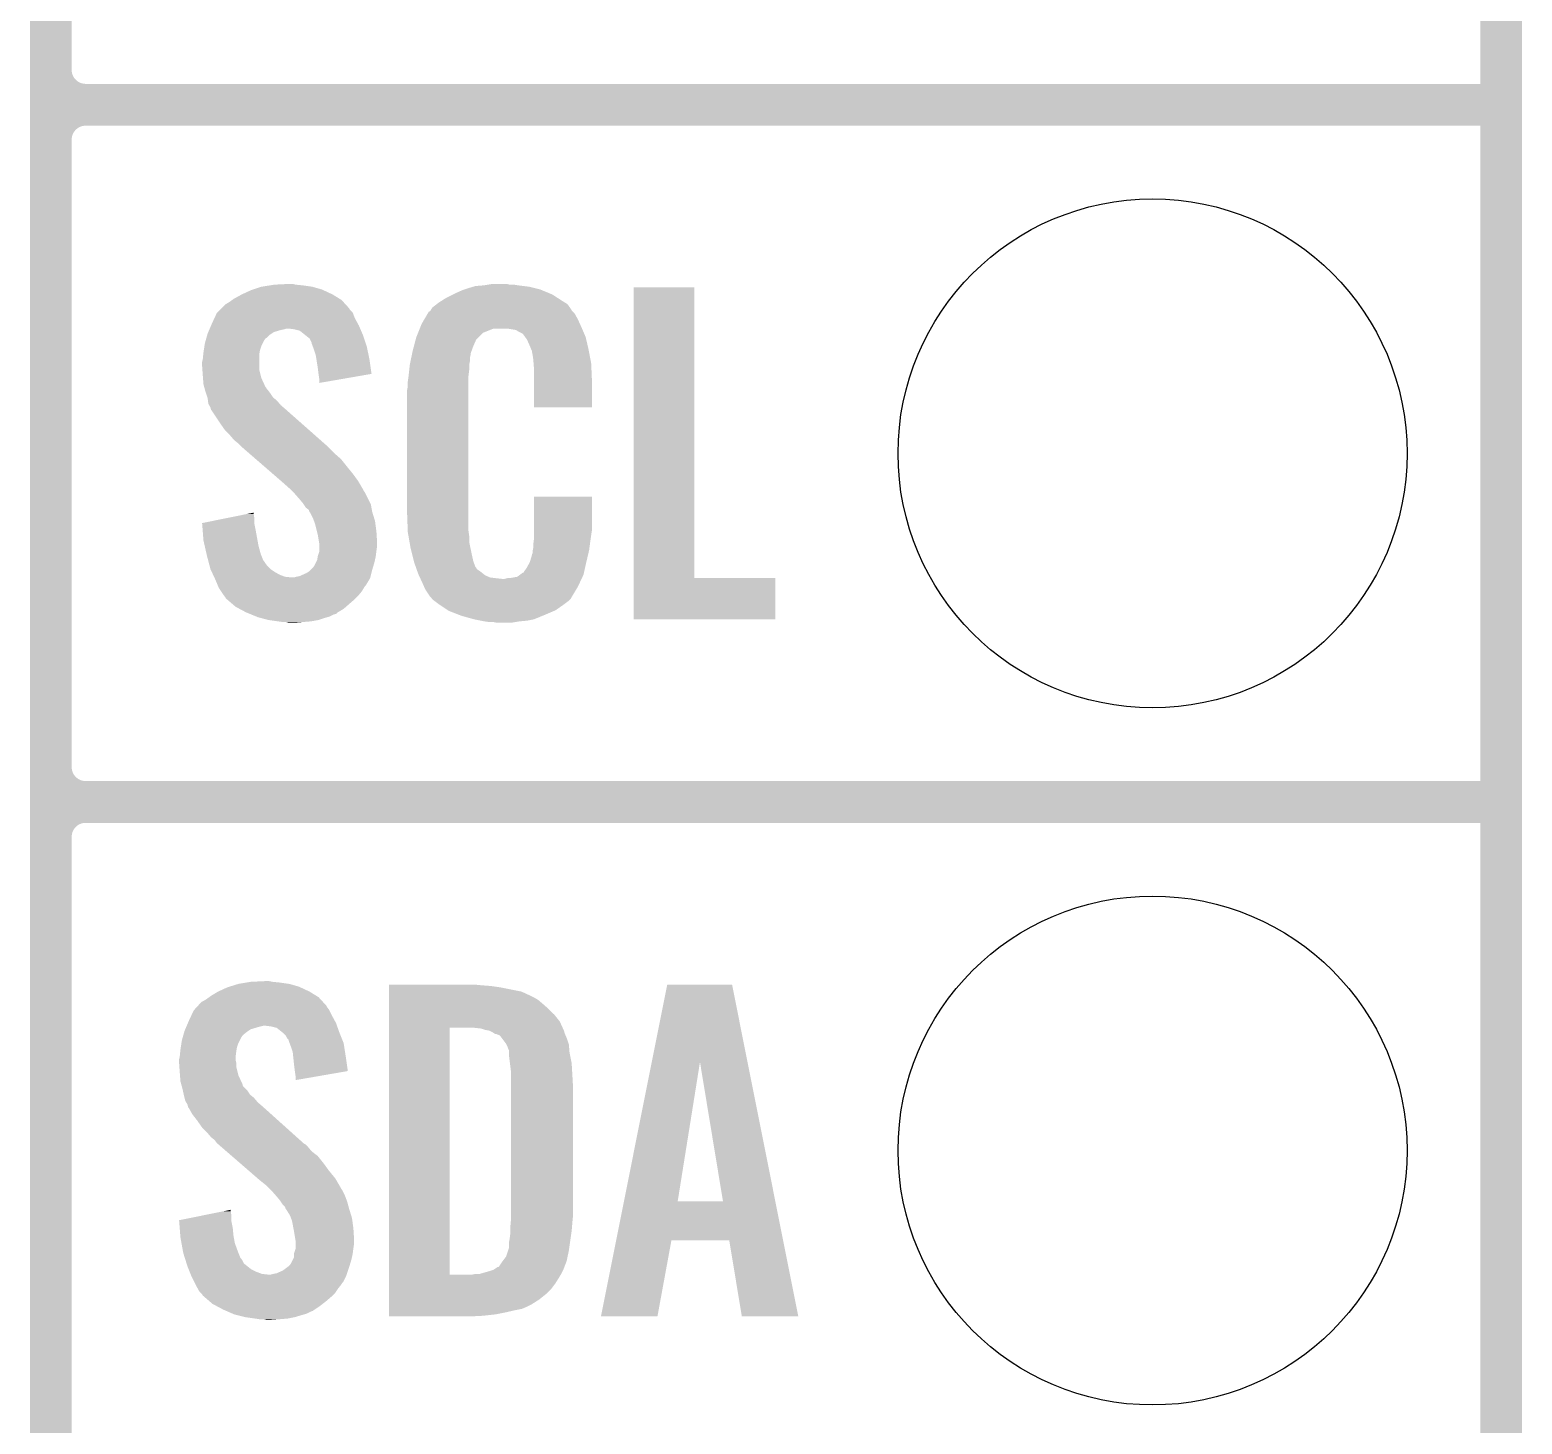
# Model space of a CAD drawing. Extents: x -1.3 to 24.2, y -3.9 to 53.4.
# Drawn here: x 18.77 to 24.21, y 4.08 to 9.16 of the extents above; entities that cross this region are included whole.
import ezdxf

# ---------------------------------------------------------------- set-up
doc = ezdxf.new("R2010")
doc.units = 0
doc.layers.get('0').update_dxf_attribs({"linetype": 'CONTINUOUS'})
for name, color, linetype in [('LIGHT_RANGER_14CLICK_V101_GKO', 10, 'CONTINUOUS'), ('LIGHT_RANGER_14CLICK_V101_GTO', 9, 'CONTINUOUS'), ('LIGHT_RANGER_14CLICK_V101_GTS', 11, 'CONTINUOUS')]:
    doc.layers.add(name, color=color, linetype=linetype)

# ---------------------------------------------------------------- blocks, each defined once
blk = doc.blocks.new('ROUND_58')
blk.add_circle((0, 0), 0.9271)

msp = doc.modelspace()

# ---------------------------------------------------------------- linework, layer by layer
at = {"layer": 'LIGHT_RANGER_14CLICK_V101_GKO', "const_width": 0.1524}
msp.add_lwpolyline([(24.13, -1.27), (24.13, 51.054)], dxfattribs=at)
at = {"layer": 'LIGHT_RANGER_14CLICK_V101_GTO', "const_width": 0.1524}
for points in [[(18.8468, -0.5588), (18.8468, 18.3388)], [(18.8468, 9.017), (18.8468, 11.303)], [(18.9738, 8.89), (24.13, 8.89)], [(18.9738, 8.89), (24.13, 8.89)], [(18.8468, 6.477), (18.8468, 8.763)], [(18.9738, 6.35), (24.13, 6.35)], [(18.9738, 6.35), (24.13, 6.35)], [(18.8468, 3.937), (18.8468, 6.223)]]:
    msp.add_lwpolyline(points, dxfattribs=at)
for points in [[(18.8468, 9.017, 0.4142136), (18.9738, 8.89)], [(18.9738, 8.89, 0.4142136), (18.8468, 8.763)], [(18.9738, 8.89, 0.4142136), (18.8468, 8.763)], [(18.8468, 6.477, 0.4142136), (18.9738, 6.35)], [(18.9738, 6.35, 0.4142136), (18.8468, 6.223)], [(18.9738, 6.35, 0.4142136), (18.8468, 6.223)]]:
    msp.add_lwpolyline(points, format="xyb", dxfattribs=at)
at = {"layer": 'LIGHT_RANGER_14CLICK_V101_GTO'}
for points in [[(19.542758, 8.19912), (19.575782, 8.21436), (19.87296, 8.19912), (19.840304, 8.21436)], [(19.575782, 8.21436), (19.5834, 8.2169), (19.840304, 8.21436), (19.83486, 8.2169)], [(19.5834, 8.2169), (19.61388, 8.22706), (19.83486, 8.2169), (19.799302, 8.22706)], [(19.61388, 8.22706), (19.646054, 8.23214), (19.799302, 8.22706), (19.76374, 8.23214)], [(19.646054, 8.23214), (19.662142, 8.23468), (19.76374, 8.23214), (19.738342, 8.23468)], [(19.662142, 8.23468), (19.71294, 8.23722), (19.738342, 8.23468), (19.728182, 8.23722)], [(20.32254, 8.2042), (20.3454, 8.21436), (20.66072, 8.2042), (20.636046, 8.21436)], [(20.3454, 8.21436), (20.353014, 8.216898), (20.636046, 8.21436), (20.629882, 8.216898)], [(20.353014, 8.216898), (20.36826, 8.22198), (20.629882, 8.216898), (20.609558, 8.22198)], [(20.36826, 8.22198), (20.385194, 8.22706), (20.609558, 8.22198), (20.58924, 8.22706)], [(20.385194, 8.22706), (20.393662, 8.2296), (20.58924, 8.22706), (20.56892, 8.2296)], [(20.393662, 8.2296), (20.42414, 8.23214), (20.56892, 8.2296), (20.5486, 8.23214)], [(20.42414, 8.23214), (20.43938, 8.23468), (20.5486, 8.23214), (20.533362, 8.23468)], [(20.43938, 8.23468), (20.454622, 8.23722), (20.518122, 8.23468), (20.507962, 8.23722)], [(20.970242, 7.16534), (20.970262, 8.224496), (21.191244, 7.16534), (21.19122, 8.224496)], [(20.970262, 8.224496), (20.970264, 8.22452), (21.19122, 8.224496), (20.970264, 8.22452)], [(19.469096, 8.148316), (19.484342, 8.163562), (19.933922, 8.148316), (19.919948, 8.163562)], [(19.484342, 8.163562), (19.49704, 8.171178), (19.919948, 8.163562), (19.912968, 8.171178)], [(19.49704, 8.171178), (19.507704, 8.178798), (19.912968, 8.171178), (19.905982, 8.178798)], [(19.507704, 8.178798), (19.51482, 8.183882), (19.905982, 8.178798), (19.897722, 8.183882)], [(19.51482, 8.183882), (19.542758, 8.19912), (19.897722, 8.183882), (19.87296, 8.19912)], [(20.236184, 8.150862), (20.252506, 8.163558), (20.73801, 8.150862), (20.728942, 8.163558)], [(20.252506, 8.163558), (20.25904, 8.16864), (20.728942, 8.163558), (20.720812, 8.16864)], [(20.25904, 8.16864), (20.271014, 8.17626), (20.720812, 8.16864), (20.70862, 8.17626)], [(20.271014, 8.17626), (20.286982, 8.18642), (20.70862, 8.17626), (20.692816, 8.18642)], [(20.286982, 8.18642), (20.312376, 8.199118), (20.692816, 8.18642), (20.67306, 8.199118)], [(20.312376, 8.199118), (20.32254, 8.2042), (20.67306, 8.199118), (20.66072, 8.2042)], [(19.43354, 8.09244), (19.443022, 8.112758), (19.965326, 8.09244), (19.95424, 8.112758)], [(19.443022, 8.112758), (19.451322, 8.130538), (19.95424, 8.112758), (19.947572, 8.130538)], [(19.451322, 8.130538), (19.453858, 8.133076), (19.947572, 8.130538), (19.94662, 8.133076)], [(19.453858, 8.133076), (19.464024, 8.143242), (19.94662, 8.133076), (19.936462, 8.143242)], [(19.464024, 8.143242), (19.469096, 8.148316), (19.936462, 8.143242), (19.933922, 8.148316)], [(20.19808, 8.092442), (20.207044, 8.10768), (20.773968, 8.092442), (20.76704, 8.10768)], [(20.207044, 8.10768), (20.220494, 8.130538), (20.76704, 8.10768), (20.754342, 8.130538)], [(20.220494, 8.130538), (20.223486, 8.135622), (20.754342, 8.130538), (20.749262, 8.135622)], [(20.223486, 8.135622), (20.22856, 8.138166), (20.749262, 8.135622), (20.746718, 8.138166)], [(20.22856, 8.138166), (20.230082, 8.140702), (20.746718, 8.138166), (20.744182, 8.140702)], [(20.230082, 8.140702), (20.23313, 8.145778), (20.744182, 8.140702), (20.74164, 8.145778)], [(20.23313, 8.145778), (20.236184, 8.150862), (20.74164, 8.145778), (20.73801, 8.150862)], [(19.413944, 8.041638), (19.416846, 8.051798), (19.634196, 8.041638), (19.644358, 8.051798)], [(19.416846, 8.051798), (19.4183, 8.056882), (19.644358, 8.051798), (19.651982, 8.056882)], [(19.4183, 8.056882), (19.420474, 8.061958), (19.651982, 8.056882), (19.659596, 8.061958)], [(19.420474, 8.061958), (19.423742, 8.06958), (19.659596, 8.061958), (19.685, 8.06958)], [(19.423742, 8.06958), (19.42483, 8.07212), (19.685, 8.06958), (19.697698, 8.07212)], [(19.42483, 8.07212), (19.425918, 8.074658), (19.697698, 8.07212), (19.705318, 8.074658)], [(19.425918, 8.07466), (19.430274, 8.084822), (19.973836, 8.07466), (19.96948, 8.084822)], [(19.425918, 8.074658), (19.425918, 8.07466), (19.705318, 8.074658), (19.712938, 8.07466)], [(19.430274, 8.084822), (19.43354, 8.09244), (19.96948, 8.084822), (19.965326, 8.09244)], [(19.733258, 8.07212), (19.712938, 8.07466), (19.974924, 8.07212), (19.973836, 8.07466)], [(19.753578, 8.067042), (19.733258, 8.07212), (19.9771, 8.067042), (19.974924, 8.07212)], [(19.775806, 8.04926), (19.753578, 8.067042), (19.98472, 8.04926), (19.9771, 8.067042)], [(19.77898, 8.04672), (19.775806, 8.04926), (19.985568, 8.04672), (19.98472, 8.04926)], [(19.789136, 8.039098), (19.77898, 8.04672), (19.988108, 8.039098), (19.985568, 8.04672)], [(20.177762, 8.041642), (20.18487, 8.059416), (20.403824, 8.041642), (20.421602, 8.059416)], [(20.18487, 8.059416), (20.190966, 8.074658), (20.421602, 8.059416), (20.459696, 8.074658)], [(20.190966, 8.07466), (20.192998, 8.07974), (20.781918, 8.07466), (20.77974, 8.07974)], [(20.190966, 8.074658), (20.190966, 8.07466), (20.459696, 8.074658), (20.510498, 8.07466)], [(20.192998, 8.07974), (20.19808, 8.092442), (20.77974, 8.07974), (20.773968, 8.092442)], [(20.54098, 8.06958), (20.510498, 8.07466), (20.784096, 8.06958), (20.781918, 8.07466)], [(20.548598, 8.064502), (20.54098, 8.06958), (20.786272, 8.064502), (20.784096, 8.06958)], [(20.563836, 8.056882), (20.548598, 8.064502), (20.789536, 8.056882), (20.786272, 8.064502)], [(20.568918, 8.051802), (20.563836, 8.056882), (20.791714, 8.051802), (20.789536, 8.056882)], [(20.574364, 8.044178), (20.568918, 8.051802), (20.79498, 8.044178), (20.791714, 8.051802)], [(19.40306, 7.9883), (19.404232, 7.99592), (19.60753, 7.9883), (19.6088, 7.99592)], [(19.404232, 7.99592), (19.406576, 8.011158), (19.6088, 7.99592), (19.61388, 8.011158)], [(19.406576, 8.011158), (19.40814, 8.021322), (19.61388, 8.011158), (19.618962, 8.021322)], [(19.40814, 8.021322), (19.41104, 8.031478), (19.618962, 8.021322), (19.62404, 8.031478)], [(19.41104, 8.031478), (19.413218, 8.039096), (19.62404, 8.031478), (19.629122, 8.039096)], [(19.413218, 8.039096), (19.413944, 8.041638), (19.629122, 8.039096), (19.634196, 8.041638)], [(19.796758, 8.023864), (19.789136, 8.039098), (19.993186, 8.023864), (19.988108, 8.039098)], [(19.79676, 8.021324), (19.796758, 8.023864), (19.994032, 8.021324), (19.993186, 8.023864)], [(19.800572, 8.011158), (19.79676, 8.021324), (19.99742, 8.011158), (19.994032, 8.021324)], [(19.80438, 8.001), (19.800572, 8.011158), (19.99956, 8.001), (19.99742, 8.011158)], [(19.811998, 7.978142), (19.80438, 8.001), (20.004372, 7.978142), (19.99956, 8.001)], [(20.16292, 7.983216), (20.16506, 7.99338), (20.37588, 7.983216), (20.379574, 7.99338)], [(20.16506, 7.99338), (20.169738, 8.01116), (20.379574, 7.99338), (20.38604, 8.01116)], [(20.169738, 8.01116), (20.175754, 8.034016), (20.38604, 8.01116), (20.396198, 8.034016)], [(20.175754, 8.034016), (20.177762, 8.041642), (20.396198, 8.034016), (20.403824, 8.041642)], [(20.581618, 8.034022), (20.574364, 8.044178), (20.79737, 8.034022), (20.79498, 8.044178)], [(20.59178, 8.01116), (20.581618, 8.034022), (20.80275, 8.01116), (20.79737, 8.034022)], [(20.595844, 8.001), (20.59178, 8.01116), (20.80514, 8.001), (20.80275, 8.01116)], [(20.59686, 7.99846), (20.595844, 8.001), (20.805624, 7.99846), (20.80514, 8.001)], [(20.599398, 7.993384), (20.59686, 7.99846), (20.806592, 7.993384), (20.805624, 7.99846)], [(20.5994, 7.990842), (20.599398, 7.993384), (20.807076, 7.990842), (20.806592, 7.993384)], [(20.60194, 7.978138), (20.5994, 7.990842), (20.809496, 7.978138), (20.807076, 7.990842)], [(19.39798, 7.952742), (19.40052, 7.962902), (19.60626, 7.952742), (19.60626, 7.962902)], [(19.39798, 7.940038), (19.39798, 7.952742), (19.60626, 7.940038), (19.60626, 7.952742)], [(19.39907, 7.924798), (19.39798, 7.940038), (19.60626, 7.924798), (19.60626, 7.940038)], [(19.40052, 7.962902), (19.402296, 7.980678), (19.60626, 7.962902), (19.60626, 7.980678)], [(19.402296, 7.980678), (19.40306, 7.9883), (19.60626, 7.980678), (19.60753, 7.9883)], [(19.814406, 7.9629), (19.811998, 7.978142), (20.00758, 7.9629), (20.004372, 7.978142)], [(19.81962, 7.92988), (19.814406, 7.9629), (20.012284, 7.92988), (20.00758, 7.9629)], [(20.15236, 7.92226), (20.154616, 7.942578), (20.3708, 7.92226), (20.3708, 7.942578)], [(20.154616, 7.942578), (20.1549, 7.945118), (20.3708, 7.942578), (20.371308, 7.945118)], [(20.1549, 7.945118), (20.157038, 7.955278), (20.371308, 7.945118), (20.37334, 7.955278)], [(20.157038, 7.955278), (20.159712, 7.967978), (20.37334, 7.955278), (20.37334, 7.967978)], [(20.159712, 7.967978), (20.16185, 7.978138), (20.37334, 7.967978), (20.37588, 7.978138)], [(20.16185, 7.978138), (20.16292, 7.983216), (20.37588, 7.978138), (20.37588, 7.983216)], [(20.60448, 7.96036), (20.60194, 7.978138), (20.812882, 7.96036), (20.809496, 7.978138)], [(20.605458, 7.947658), (20.60448, 7.96036), (20.8153, 7.947658), (20.812882, 7.96036)], [(20.60702, 7.92734), (20.605458, 7.947658), (20.816184, 7.92734), (20.8153, 7.947658)], [(19.40052, 7.90448), (19.39907, 7.924798), (19.61134, 7.90448), (19.60626, 7.924798)], [(19.401302, 7.894318), (19.40052, 7.90448), (19.61388, 7.894318), (19.61134, 7.90448)], [(19.40306, 7.871462), (19.401302, 7.894318), (19.624432, 7.871462), (19.61388, 7.894318)], [(19.82216, 7.90956), (19.81962, 7.92988), (20.015178, 7.90956), (20.012284, 7.92988)], [(19.822162, 7.909556), (19.82216, 7.90956), (20.015178, 7.909556), (20.015178, 7.90956)], [(19.8247, 7.89178), (19.822162, 7.909556), (19.912536, 7.89178), (20.015178, 7.909556)], [(19.8247, 7.876568), (19.8247, 7.89178), (19.8247, 7.876568), (19.912536, 7.89178)], [(20.14728, 7.88162), (20.14982, 7.8994), (20.36826, 7.88162), (20.36826, 7.8994)], [(20.14982, 7.8994), (20.150102, 7.901938), (20.36826, 7.8994), (20.36826, 7.901938)], [(20.150102, 7.901938), (20.15236, 7.92226), (20.36826, 7.901938), (20.3708, 7.92226)], [(20.60702, 7.88924), (20.60702, 7.92734), (20.81784, 7.88924), (20.816184, 7.92734)], [(20.60702, 7.787664), (20.60702, 7.88924), (20.817816, 7.787664), (20.81784, 7.88924)], [(19.405832, 7.861302), (19.40306, 7.871462), (19.629122, 7.861302), (19.624432, 7.871462)], [(19.406526, 7.858756), (19.405832, 7.861302), (19.631662, 7.858756), (19.629122, 7.861302)], [(19.407912, 7.853682), (19.406526, 7.858756), (19.634202, 7.853682), (19.631662, 7.858756)], [(19.409298, 7.848598), (19.407912, 7.853682), (19.63928, 7.848598), (19.634202, 7.853682)], [(19.410682, 7.84352), (19.409298, 7.848598), (19.64309, 7.84352), (19.63928, 7.848598)], [(19.412376, 7.83844), (19.410682, 7.84352), (19.6469, 7.83844), (19.64309, 7.84352)], [(19.417454, 7.823198), (19.412376, 7.83844), (19.657062, 7.823198), (19.6469, 7.83844)], [(20.14474, 7.851142), (20.14728, 7.863842), (20.36826, 7.851142), (20.36826, 7.863842)], [(20.14474, 7.40156), (20.14474, 7.851142), (20.36826, 7.40156), (20.36826, 7.851142)], [(20.14728, 7.863842), (20.14728, 7.88162), (20.36826, 7.863842), (20.36826, 7.88162)], [(19.418298, 7.820662), (19.417454, 7.823198), (19.660234, 7.820662), (19.657062, 7.823198)], [(19.419252, 7.81304), (19.418298, 7.820662), (19.669762, 7.81304), (19.660234, 7.820662)], [(19.42084, 7.80034), (19.419252, 7.81304), (19.680646, 7.80034), (19.669762, 7.81304)], [(19.42389, 7.795258), (19.42084, 7.80034), (19.685, 7.795258), (19.680646, 7.80034)], [(19.42846, 7.787642), (19.42389, 7.795258), (19.693888, 7.787642), (19.685, 7.795258)], [(19.430366, 7.78002), (19.42846, 7.787642), (19.70278, 7.78002), (19.693888, 7.787642)], [(19.430998, 7.777486), (19.430366, 7.78002), (19.70565, 7.777486), (19.70278, 7.78002)], [(19.433538, 7.774942), (19.430998, 7.777486), (19.70853, 7.774942), (19.70565, 7.777486)], [(19.46402, 7.72922), (19.433538, 7.774942), (19.76029, 7.72922), (19.70853, 7.774942)], [(20.817816, 7.78764), (20.60702, 7.787664), (20.817816, 7.78764), (20.817816, 7.787664)], [(19.4818, 7.70382), (19.46402, 7.72922), (19.789046, 7.70382), (19.76029, 7.72922)], [(19.499582, 7.68604), (19.4818, 7.70382), (19.809174, 7.68604), (19.789046, 7.70382)], [(19.514818, 7.66826), (19.499582, 7.68604), (19.829302, 7.66826), (19.809174, 7.68604)], [(19.527518, 7.658102), (19.514818, 7.66826), (19.840802, 7.658102), (19.829302, 7.66826)], [(19.54022, 7.6454), (19.527518, 7.658102), (19.85518, 7.6454), (19.840802, 7.658102)], [(19.54022, 7.645398), (19.54022, 7.6454), (19.855182, 7.645398), (19.85518, 7.6454)], [(19.572458, 7.61746), (19.54022, 7.645398), (19.88312, 7.61746), (19.855182, 7.645398)], [(19.592976, 7.599678), (19.572458, 7.61746), (19.903442, 7.599678), (19.88312, 7.61746)], [(19.622282, 7.57428), (19.592976, 7.599678), (19.92376, 7.57428), (19.903442, 7.599678)], [(19.65452, 7.54634), (19.622282, 7.57428), (19.94662, 7.54634), (19.92376, 7.57428)], [(19.68676, 7.5184), (19.65452, 7.54634), (19.966942, 7.5184), (19.94662, 7.54634)], [(19.69262, 7.51332), (19.68676, 7.5184), (19.969906, 7.51332), (19.966942, 7.5184)], [(19.71548, 7.493), (19.69262, 7.51332), (19.981758, 7.493), (19.969906, 7.51332)], [(19.720562, 7.48792), (19.71548, 7.493), (19.98472, 7.48792), (19.981758, 7.493)], [(19.725644, 7.482838), (19.720562, 7.48792), (19.987262, 7.482838), (19.98472, 7.48792)], [(19.733264, 7.475218), (19.725644, 7.482838), (19.99234, 7.475218), (19.987262, 7.482838)], [(19.735802, 7.47268), (19.733264, 7.475218), (19.99361, 7.47268), (19.99234, 7.475218)], [(19.75358, 7.45236), (19.735802, 7.47268), (20.00377, 7.45236), (19.99361, 7.47268)], [(19.76628, 7.43712), (19.75358, 7.45236), (20.01139, 7.43712), (20.00377, 7.45236)], [(20.607024, 7.338058), (20.607042, 7.462496), (20.81784, 7.338058), (20.81784, 7.462496)], [(20.607042, 7.462496), (20.607044, 7.46252), (20.81784, 7.462496), (20.607044, 7.46252)], [(19.48575, 7.383778), (19.560988, 7.399018), (19.58848, 7.383778), (19.58594, 7.399018)], [(19.560988, 7.399018), (19.58594, 7.404072), (19.58594, 7.399018), (19.58594, 7.404072)], [(19.767976, 7.434578), (19.76628, 7.43712), (20.01266, 7.434578), (20.01139, 7.43712)], [(19.776438, 7.421882), (19.767976, 7.434578), (20.01497, 7.421882), (20.01266, 7.434578)], [(19.786596, 7.41426), (19.776438, 7.421882), (20.016356, 7.41426), (20.01497, 7.421882)], [(19.78914, 7.406644), (19.786596, 7.41426), (20.01774, 7.406644), (20.016356, 7.41426)], [(19.789146, 7.406638), (19.78914, 7.406644), (20.01774, 7.406638), (20.01774, 7.406644)], [(19.791678, 7.404098), (19.789146, 7.406638), (20.018522, 7.404098), (20.01774, 7.406638)], [(19.80184, 7.38378), (19.791678, 7.404098), (20.024774, 7.38378), (20.018522, 7.404098)], [(20.147092, 7.33806), (20.14474, 7.40156), (20.36826, 7.33806), (20.36826, 7.40156)], [(19.398002, 7.366004), (19.48575, 7.383778), (19.58848, 7.366004), (19.58848, 7.383778)], [(19.398206, 7.363458), (19.398002, 7.366004), (19.58848, 7.363458), (19.58848, 7.366004)], [(19.400228, 7.33806), (19.398206, 7.363458), (19.59356, 7.33806), (19.58848, 7.363458)], [(19.805652, 7.373618), (19.80184, 7.38378), (20.0279, 7.373618), (20.024774, 7.38378)], [(19.809458, 7.363462), (19.805652, 7.373618), (20.029256, 7.363462), (20.0279, 7.373618)], [(19.816446, 7.33552), (19.809458, 7.363462), (20.03298, 7.33552), (20.029256, 7.363462)], [(19.40306, 7.302502), (19.400228, 7.33806), (19.600026, 7.302502), (19.59356, 7.33806)], [(19.40768, 7.28218), (19.40306, 7.302502), (19.60372, 7.28218), (19.600026, 7.302502)], [(19.81962, 7.32282), (19.816446, 7.33552), (20.033774, 7.32282), (20.03298, 7.33552)], [(19.824278, 7.294882), (19.81962, 7.32282), (20.03552, 7.294882), (20.033774, 7.32282)], [(19.8247, 7.292342), (19.824278, 7.294882), (20.03552, 7.292342), (20.03552, 7.294882)], [(19.8247, 7.28218), (19.8247, 7.292342), (20.03552, 7.28218), (20.03552, 7.292342)], [(20.14728, 7.332982), (20.147092, 7.33806), (20.368986, 7.332982), (20.36826, 7.33806)], [(20.14949, 7.320278), (20.14728, 7.332982), (20.3708, 7.320278), (20.368986, 7.332982)], [(20.153466, 7.297418), (20.14949, 7.320278), (20.3708, 7.297418), (20.3708, 7.320278)], [(20.15744, 7.27456), (20.153466, 7.297418), (20.375614, 7.27456), (20.3708, 7.297418)], [(20.60448, 7.2898), (20.606384, 7.30504), (20.810726, 7.2898), (20.81276, 7.30504)], [(20.60448, 7.277102), (20.60448, 7.2898), (20.809034, 7.277102), (20.810726, 7.2898)], [(20.606384, 7.30504), (20.60702, 7.310122), (20.81276, 7.30504), (20.813486, 7.310122)], [(20.60702, 7.32282), (20.607024, 7.338058), (20.8153, 7.32282), (20.81784, 7.338058)], [(20.60702, 7.310122), (20.60702, 7.32282), (20.813486, 7.310122), (20.8153, 7.32282)], [(19.41403, 7.254238), (19.40768, 7.28218), (19.61134, 7.254238), (19.60372, 7.28218)], [(19.41576, 7.24662), (19.41403, 7.254238), (19.61439, 7.24662), (19.61134, 7.254238)], [(19.420438, 7.228842), (19.41576, 7.24662), (19.621504, 7.228842), (19.61439, 7.24662)], [(19.812, 7.221222), (19.81708, 7.231382), (20.02536, 7.221222), (20.027616, 7.231382)], [(19.81708, 7.231382), (19.819198, 7.244082), (20.027616, 7.231382), (20.03044, 7.244082)], [(19.819198, 7.244082), (19.819622, 7.246622), (20.03044, 7.244082), (20.030756, 7.246622)], [(19.819622, 7.246622), (19.8247, 7.261864), (20.030756, 7.246622), (20.032662, 7.261864)], [(19.8247, 7.2644), (19.8247, 7.28218), (20.03298, 7.2644), (20.03552, 7.28218)], [(19.8247, 7.261864), (19.8247, 7.2644), (20.032662, 7.261864), (20.03298, 7.2644)], [(20.163792, 7.24916), (20.15744, 7.27456), (20.38096, 7.24916), (20.375614, 7.27456)], [(20.169508, 7.226298), (20.163792, 7.24916), (20.386042, 7.226298), (20.38096, 7.24916)], [(20.591782, 7.223762), (20.5994, 7.249162), (20.79752, 7.223762), (20.803496, 7.249162)], [(20.5994, 7.249162), (20.599402, 7.251704), (20.803496, 7.249162), (20.804094, 7.251704)], [(20.599402, 7.251704), (20.60194, 7.256784), (20.804094, 7.251704), (20.805288, 7.256784)], [(20.60194, 7.264402), (20.602448, 7.266942), (20.807082, 7.264402), (20.80768, 7.266942)], [(20.60194, 7.256784), (20.60194, 7.264402), (20.805288, 7.256784), (20.807082, 7.264402)], [(20.602448, 7.266942), (20.60448, 7.277102), (20.80768, 7.266942), (20.809034, 7.277102)], [(19.421108, 7.2263), (19.420438, 7.228842), (19.62404, 7.2263), (19.621504, 7.228842)], [(19.423112, 7.21868), (19.421108, 7.2263), (19.62912, 7.21868), (19.62404, 7.2263)], [(19.425786, 7.20852), (19.423112, 7.21868), (19.636742, 7.20852), (19.62912, 7.21868)], [(19.428458, 7.19836), (19.425786, 7.20852), (19.6469, 7.19836), (19.636742, 7.20852)], [(19.4332, 7.188202), (19.428458, 7.19836), (19.662138, 7.188202), (19.6469, 7.19836)], [(19.437942, 7.17804), (19.4332, 7.188202), (19.67992, 7.17804), (19.662138, 7.188202)], [(19.4415, 7.17042), (19.437942, 7.17804), (19.700242, 7.17042), (19.67992, 7.17804)], [(19.753582, 7.172962), (19.77644, 7.18312), (20.012024, 7.172962), (20.014564, 7.18312)], [(19.77644, 7.18312), (19.789142, 7.190742), (20.014564, 7.18312), (20.01647, 7.190742)], [(19.789142, 7.190742), (19.79422, 7.19582), (20.01647, 7.190742), (20.01774, 7.19582)], [(19.79422, 7.19582), (19.80184, 7.20344), (20.01774, 7.19582), (20.020024, 7.20344)], [(19.80184, 7.20344), (19.80692, 7.211062), (20.020024, 7.20344), (20.022312, 7.211062)], [(19.80692, 7.211062), (19.812, 7.221222), (20.022312, 7.211062), (20.02536, 7.221222)], [(20.170142, 7.22376), (20.169508, 7.226298), (20.386996, 7.22376), (20.386042, 7.226298)], [(20.176416, 7.205982), (20.170142, 7.22376), (20.393664, 7.205982), (20.386996, 7.22376)], [(20.177316, 7.203436), (20.176416, 7.205982), (20.396202, 7.203436), (20.393664, 7.205982)], [(20.179106, 7.198362), (20.177316, 7.203436), (20.398744, 7.198362), (20.396202, 7.203436)], [(20.1809, 7.19328), (20.179106, 7.198362), (20.40636, 7.19328), (20.398744, 7.198362)], [(20.183588, 7.18566), (20.1809, 7.19328), (20.41652, 7.18566), (20.40636, 7.19328)], [(20.18538, 7.18058), (20.183588, 7.18566), (20.422872, 7.18058), (20.41652, 7.18566)], [(20.187726, 7.1755), (20.18538, 7.18058), (20.429222, 7.1755), (20.422872, 7.18058)], [(20.191242, 7.16788), (20.187726, 7.1755), (20.447004, 7.16788), (20.429222, 7.1755)], [(20.546064, 7.170422), (20.556218, 7.178038), (20.783774, 7.170422), (20.787358, 7.178038)], [(20.556218, 7.178038), (20.566382, 7.18566), (20.787358, 7.178038), (20.789052, 7.18566)], [(20.566382, 7.18566), (20.568926, 7.185676), (20.789052, 7.18566), (20.789054, 7.185676)], [(20.568926, 7.185676), (20.571462, 7.190738), (20.789054, 7.185676), (20.79018, 7.190738)], [(20.571462, 7.190738), (20.579082, 7.2009), (20.79018, 7.190738), (20.792438, 7.2009)], [(20.579082, 7.2009), (20.59178, 7.22376), (20.792438, 7.2009), (20.79752, 7.22376)], [(20.59178, 7.22376), (20.591782, 7.223762), (20.79752, 7.22376), (20.79752, 7.223762)], [(19.442684, 7.16788), (19.4415, 7.17042), (19.725638, 7.16788), (19.700242, 7.17042)], [(19.443872, 7.165338), (19.442684, 7.16788), (20.01012, 7.165338), (20.010754, 7.16788)], [(19.44624, 7.16026), (19.443872, 7.165338), (20.007072, 7.16026), (20.01012, 7.165338)], [(19.454708, 7.139938), (19.44624, 7.16026), (19.994878, 7.139938), (20.007072, 7.16026)], [(19.455766, 7.1374), (19.454708, 7.139938), (19.99234, 7.1374), (19.994878, 7.139938)], [(19.45894, 7.129782), (19.455766, 7.1374), (19.98726, 7.129782), (19.99234, 7.1374)], [(19.45894, 7.129778), (19.45894, 7.129782), (19.987256, 7.129778), (19.98726, 7.129782)], [(19.467408, 7.11708), (19.45894, 7.129778), (19.97964, 7.11708), (19.987256, 7.129778)], [(19.725638, 7.16788), (19.733262, 7.167882), (20.010754, 7.16788), (20.010754, 7.167882)], [(19.733262, 7.167882), (19.740882, 7.17042), (20.010754, 7.167882), (20.01139, 7.17042)], [(19.740882, 7.17042), (19.753582, 7.172962), (20.01139, 7.17042), (20.012024, 7.172962)], [(20.192414, 7.16534), (20.191242, 7.16788), (20.46732, 7.16534), (20.447004, 7.16788)], [(20.193588, 7.1628), (20.192414, 7.16534), (20.490182, 7.1628), (20.46732, 7.16534)], [(20.20062, 7.14756), (20.193588, 7.1628), (20.773016, 7.14756), (20.780186, 7.1628)], [(20.206264, 7.13486), (20.20062, 7.14756), (20.76704, 7.13486), (20.773016, 7.14756)], [(20.21078, 7.124698), (20.206264, 7.13486), (20.760942, 7.124698), (20.76704, 7.13486)], [(20.22094, 7.10946), (20.21078, 7.124698), (20.7518, 7.10946), (20.760942, 7.124698)], [(20.500342, 7.1628), (20.510502, 7.16534), (20.780186, 7.1628), (20.781382, 7.16534)], [(20.518122, 7.16534), (20.546064, 7.170422), (20.781382, 7.16534), (20.783774, 7.170422)], [(20.97024, 7.015504), (20.970242, 7.165316), (21.485836, 7.015504), (21.48586, 7.165316)], [(20.970242, 7.165316), (20.970242, 7.16534), (21.48586, 7.165316), (21.191244, 7.16534)], [(19.47418, 7.10692), (19.467408, 7.11708), (19.971172, 7.10692), (19.97964, 7.11708)], [(19.477988, 7.101842), (19.47418, 7.10692), (19.966942, 7.101842), (19.971172, 7.10692)], [(19.481798, 7.096758), (19.477988, 7.101842), (19.961858, 7.096758), (19.966942, 7.101842)], [(19.484338, 7.091684), (19.481798, 7.096758), (19.956784, 7.091684), (19.961858, 7.096758)], [(19.49027, 7.0866), (19.484338, 7.091684), (19.9517, 7.0866), (19.956784, 7.091684)], [(19.50805, 7.07136), (19.49027, 7.0866), (19.93392, 7.07136), (19.9517, 7.0866)], [(19.519902, 7.0612), (19.50805, 7.07136), (19.922308, 7.0612), (19.93392, 7.07136)], [(20.223474, 7.106926), (20.22094, 7.10946), (20.750278, 7.106926), (20.7518, 7.10946)], [(20.22348, 7.104384), (20.223474, 7.106926), (20.748754, 7.104384), (20.750278, 7.106926)], [(20.230014, 7.09676), (20.22348, 7.104384), (20.74418, 7.09676), (20.748754, 7.104384)], [(20.234364, 7.091682), (20.230014, 7.09676), (20.741638, 7.091682), (20.74418, 7.09676)], [(20.238718, 7.0866), (20.234364, 7.091682), (20.736556, 7.0866), (20.741638, 7.091682)], [(20.245492, 7.08152), (20.238718, 7.0866), (20.731478, 7.08152), (20.736556, 7.0866)], [(20.25904, 7.07136), (20.245492, 7.08152), (20.717932, 7.07136), (20.731478, 7.08152)], [(20.266662, 7.06628), (20.25904, 7.07136), (20.71116, 7.06628), (20.717932, 7.07136)], [(19.534194, 7.053578), (19.519902, 7.0612), (19.913598, 7.053578), (19.922308, 7.0612)], [(19.558, 7.04088), (19.534194, 7.053578), (19.89245, 7.04088), (19.913598, 7.053578)], [(19.564198, 7.038328), (19.558, 7.04088), (19.8882, 7.038328), (19.89245, 7.04088)], [(19.570348, 7.035796), (19.564198, 7.038328), (19.88818, 7.035796), (19.8882, 7.038328)], [(19.576506, 7.03326), (19.570348, 7.035796), (19.878038, 7.03326), (19.88818, 7.035796)], [(19.595016, 7.025638), (19.576506, 7.03326), (19.862798, 7.025638), (19.878038, 7.03326)], [(19.601178, 7.0231), (19.595016, 7.025638), (19.853912, 7.0231), (19.862798, 7.025638)], [(19.610704, 7.02056), (19.601178, 7.0231), (19.84502, 7.02056), (19.853912, 7.0231)], [(19.639278, 7.01294), (19.610704, 7.02056), (19.82216, 7.01294), (19.84502, 7.02056)], [(19.67484, 7.00786), (19.639278, 7.01294), (19.794222, 7.00786), (19.82216, 7.01294)], [(20.293332, 7.0485), (20.266662, 7.06628), (20.685762, 7.0485), (20.71116, 7.06628)], [(20.297138, 7.045962), (20.293332, 7.0485), (20.679838, 7.045962), (20.685762, 7.0485)], [(20.3298, 7.03326), (20.297138, 7.045962), (20.6502, 7.03326), (20.679838, 7.045962)], [(20.34286, 7.02818), (20.3298, 7.03326), (20.637862, 7.02818), (20.6502, 7.03326)], [(20.38858, 7.01548), (20.34286, 7.02818), (20.607018, 7.01548), (20.637862, 7.02818)], [(20.413982, 7.0104), (20.38858, 7.01548), (20.58162, 7.0104), (20.607018, 7.01548)], [(21.485836, 7.01548), (20.97024, 7.015504), (21.485836, 7.01548), (21.485836, 7.015504)], [(19.69262, 7.00532), (19.67484, 7.00786), (19.763742, 7.00532), (19.794222, 7.00786)], [(19.715478, 7.00278), (19.705318, 7.00532), (19.733262, 7.00278), (19.763742, 7.00532)], [(20.426682, 7.00786), (20.413982, 7.0104), (20.55368, 7.00786), (20.58162, 7.0104)], [(20.44446, 7.00532), (20.426682, 7.00786), (20.538438, 7.00532), (20.55368, 7.00786)], [(20.472398, 7.00278), (20.459698, 7.00532), (20.523198, 7.00278), (20.538438, 7.00532)], [(19.430998, 5.64388), (19.456402, 5.65912), (19.813906, 5.64388), (19.78914, 5.65912)], [(19.456402, 5.65912), (19.489422, 5.674362), (19.78914, 5.65912), (19.75648, 5.674362)], [(19.489422, 5.674362), (19.497544, 5.6769), (19.75648, 5.674362), (19.75104, 5.6769)], [(19.497544, 5.6769), (19.53006, 5.68706), (19.75104, 5.6769), (19.715482, 5.68706)], [(19.53006, 5.68706), (19.56054, 5.69214), (19.715482, 5.68706), (19.67992, 5.69214)], [(19.56054, 5.69214), (19.575782, 5.69468), (19.67992, 5.69214), (19.654518, 5.69468)], [(19.575782, 5.69468), (19.62912, 5.69722), (19.654518, 5.69468), (19.641822, 5.69722)], [(20.078722, 5.68198), (20.078724, 5.68452), (20.41652, 5.68198), (20.39112, 5.68452)], [(20.078722, 5.67944), (20.078722, 5.68198), (20.44954, 5.67944), (20.41652, 5.68198)], [(20.078722, 5.67436), (20.078722, 5.67944), (20.485098, 5.67436), (20.44954, 5.67944)], [(20.078722, 5.659118), (20.078722, 5.67436), (20.561302, 5.659118), (20.485098, 5.67436)], [(20.078722, 5.64388), (20.078722, 5.659118), (20.59432, 5.64388), (20.561302, 5.659118)], [(21.035878, 5.402448), (21.092176, 5.6845), (21.38467, 5.402448), (21.328384, 5.6845)], [(21.092176, 5.6845), (21.09218, 5.68452), (21.328384, 5.6845), (21.09218, 5.68452)], [(19.36983, 5.593078), (19.379146, 5.603242), (19.86026, 5.593078), (19.852642, 5.603242)], [(19.379146, 5.603242), (19.383796, 5.608316), (19.852642, 5.603242), (19.850102, 5.608316)], [(19.383796, 5.608316), (19.395444, 5.621022), (19.850102, 5.608316), (19.838456, 5.621022)], [(19.395444, 5.621022), (19.400518, 5.62356), (19.838456, 5.621022), (19.83613, 5.62356)], [(19.400518, 5.62356), (19.41322, 5.631178), (19.83613, 5.62356), (19.829148, 5.631178)], [(19.41322, 5.631178), (19.423884, 5.638798), (19.829148, 5.631178), (19.822162, 5.638798)], [(19.423884, 5.638798), (19.430998, 5.64388), (19.822162, 5.638798), (19.813906, 5.64388)], [(20.078722, 5.63626), (20.078722, 5.64388), (20.609558, 5.63626), (20.59432, 5.64388)], [(20.078722, 5.62864), (20.078722, 5.63626), (20.622262, 5.62864), (20.609558, 5.63626)], [(20.078722, 5.6134), (20.078722, 5.62864), (20.64004, 5.6134), (20.622262, 5.62864)], [(20.078722, 5.595622), (20.078722, 5.6134), (20.66036, 5.595622), (20.64004, 5.6134)], [(19.342098, 5.53466), (19.346452, 5.544818), (19.88929, 5.53466), (19.88566, 5.544818)], [(19.346452, 5.544818), (19.34972, 5.55244), (19.88566, 5.544818), (19.881504, 5.55244)], [(19.34972, 5.55244), (19.359204, 5.57276), (19.881504, 5.55244), (19.87042, 5.57276)], [(19.359204, 5.57276), (19.367502, 5.590538), (19.87042, 5.57276), (19.861532, 5.590538)], [(19.367502, 5.590538), (19.36983, 5.593078), (19.861532, 5.590538), (19.86026, 5.593078)], [(20.07872, 5.575298), (20.078722, 5.595622), (20.680682, 5.575298), (20.66036, 5.595622)], [(20.07872, 5.549898), (20.07872, 5.575298), (20.701, 5.549898), (20.680682, 5.575298)], [(20.07872, 5.52704), (20.07872, 5.549898), (20.711392, 5.52704), (20.701, 5.549898)], [(19.32432, 5.481322), (19.32722, 5.491478), (19.535142, 5.481322), (19.54022, 5.491478)], [(19.32722, 5.491478), (19.329398, 5.4991), (19.54022, 5.491478), (19.5453, 5.4991)], [(19.329398, 5.4991), (19.330124, 5.50164), (19.5453, 5.4991), (19.54784, 5.50164)], [(19.330124, 5.50164), (19.333028, 5.5118), (19.54784, 5.50164), (19.56054, 5.5118)], [(19.333028, 5.5118), (19.33448, 5.516882), (19.56054, 5.5118), (19.568162, 5.516882)], [(19.33448, 5.516882), (19.336654, 5.521958), (19.568162, 5.516882), (19.575776, 5.521958)], [(19.336654, 5.521958), (19.339922, 5.52958), (19.575776, 5.521958), (19.601182, 5.52958)], [(19.339922, 5.52958), (19.342098, 5.53466), (19.601182, 5.52958), (19.621498, 5.53466)], [(19.649438, 5.53212), (19.629118, 5.53466), (19.890196, 5.53212), (19.88929, 5.53466)], [(19.669758, 5.527042), (19.649438, 5.53212), (19.89201, 5.527042), (19.890196, 5.53212)], [(19.691986, 5.50926), (19.669758, 5.527042), (19.89836, 5.50926), (19.89201, 5.527042)], [(19.695158, 5.506722), (19.691986, 5.50926), (19.899376, 5.506722), (19.89836, 5.50926)], [(19.702778, 5.499098), (19.695158, 5.506722), (19.902426, 5.499098), (19.899376, 5.506722)], [(19.707858, 5.488944), (19.702778, 5.499098), (19.906486, 5.488944), (19.902426, 5.499098)], [(20.078702, 4.627902), (20.07872, 5.52704), (20.29968, 4.627902), (20.299702, 5.52704)], [(20.413982, 5.524498), (20.391118, 5.52704), (20.712548, 5.524498), (20.711392, 5.52704)], [(20.421598, 5.52196), (20.413982, 5.524498), (20.7137, 5.52196), (20.712548, 5.524498)], [(20.42922, 5.51942), (20.421598, 5.52196), (20.714972, 5.51942), (20.7137, 5.52196)], [(20.444462, 5.516878), (20.42922, 5.51942), (20.716242, 5.516878), (20.714972, 5.51942)], [(20.454622, 5.511798), (20.444462, 5.516878), (20.717512, 5.511798), (20.716242, 5.516878)], [(20.462242, 5.50672), (20.454622, 5.511798), (20.718782, 5.50672), (20.717512, 5.511798)], [(20.462248, 5.506718), (20.462242, 5.50672), (20.718782, 5.506718), (20.718782, 5.50672)], [(20.467324, 5.50418), (20.462248, 5.506718), (20.71987, 5.50418), (20.718782, 5.506718)], [(20.469864, 5.504178), (20.467324, 5.50418), (20.719872, 5.504178), (20.71987, 5.50418)], [(20.482562, 5.499096), (20.469864, 5.504178), (20.72205, 5.499096), (20.719872, 5.504178)], [(20.49018, 5.48894), (20.482562, 5.499096), (20.7264, 5.48894), (20.72205, 5.499096)], [(19.3167, 5.422902), (19.318476, 5.44068), (19.520216, 5.422902), (19.52244, 5.44068)], [(19.318476, 5.44068), (19.31924, 5.4483), (19.52244, 5.44068), (19.52371, 5.4483)], [(19.31924, 5.4483), (19.320412, 5.45592), (19.52371, 5.4483), (19.52498, 5.45592)], [(19.320412, 5.45592), (19.322756, 5.471158), (19.52498, 5.45592), (19.53006, 5.471158)], [(19.322756, 5.471158), (19.32432, 5.481322), (19.53006, 5.471158), (19.535142, 5.481322)], [(19.712934, 5.483866), (19.707858, 5.488944), (19.908518, 5.483866), (19.906486, 5.488944)], [(19.71294, 5.481324), (19.712934, 5.483866), (19.909534, 5.481324), (19.908518, 5.483866)], [(19.716752, 5.471158), (19.71294, 5.481324), (19.9136, 5.471158), (19.909534, 5.481324)], [(19.72056, 5.461), (19.716752, 5.471158), (19.915204, 5.461), (19.9136, 5.471158)], [(19.728178, 5.438142), (19.72056, 5.461), (19.918814, 5.438142), (19.915204, 5.461)], [(19.729784, 5.4229), (19.728178, 5.438142), (19.92122, 5.4229), (19.918814, 5.438142)], [(20.50542, 5.468618), (20.49018, 5.48894), (20.733174, 5.468618), (20.7264, 5.48894)], [(20.50669, 5.466078), (20.50542, 5.468618), (20.73402, 5.466078), (20.733174, 5.468618)], [(20.5105, 5.458458), (20.50669, 5.466078), (20.734656, 5.458458), (20.73402, 5.466078)], [(20.51304, 5.45084), (20.5105, 5.458458), (20.73529, 5.45084), (20.734656, 5.458458)], [(20.51558, 5.445756), (20.51304, 5.45084), (20.735714, 5.445756), (20.73529, 5.45084)], [(20.51558, 5.435598), (20.51558, 5.445756), (20.73656, 5.435598), (20.735714, 5.445756)], [(19.31416, 5.412742), (19.316064, 5.420358), (19.5199, 5.412742), (19.5199, 5.420358)], [(19.31416, 5.410198), (19.31416, 5.412742), (19.5199, 5.410198), (19.5199, 5.412742)], [(19.31416, 5.400038), (19.31416, 5.410198), (19.52244, 5.400038), (19.5199, 5.410198)], [(19.31525, 5.384798), (19.31416, 5.400038), (19.52244, 5.384798), (19.52244, 5.400038)], [(19.3167, 5.36448), (19.31525, 5.384798), (19.52752, 5.36448), (19.52244, 5.384798)], [(19.316064, 5.420358), (19.3167, 5.422902), (19.5199, 5.420358), (19.520216, 5.422902)], [(19.73326, 5.38988), (19.729784, 5.4229), (19.925924, 5.38988), (19.92122, 5.4229)], [(19.7358, 5.36956), (19.73326, 5.38988), (19.928818, 5.36956), (19.925924, 5.38988)], [(20.51558, 5.42798), (20.51558, 5.435598), (20.738084, 5.42798), (20.73656, 5.435598)], [(20.51939, 5.3975), (20.51558, 5.42798), (20.74418, 5.3975), (20.738084, 5.42798)], [(20.5232, 5.367018), (20.51939, 5.3975), (20.745974, 5.367018), (20.74418, 5.3975)], [(20.934514, 4.894606), (21.035878, 5.402448), (21.130264, 4.894606), (21.211522, 5.402448)], [(21.295334, 4.89458), (21.211522, 5.402448), (21.486018, 4.89458), (21.38467, 5.402448)], [(19.317482, 5.354318), (19.3167, 5.36448), (19.53006, 5.354318), (19.52752, 5.36448)], [(19.31924, 5.331462), (19.317482, 5.354318), (19.54061, 5.331462), (19.53006, 5.354318)], [(19.322014, 5.321296), (19.31924, 5.331462), (19.5453, 5.321296), (19.54061, 5.331462)], [(19.735802, 5.369556), (19.7358, 5.36956), (19.928818, 5.369556), (19.928818, 5.36956)], [(19.73834, 5.35178), (19.735802, 5.369556), (19.826176, 5.35178), (19.928818, 5.369556)], [(19.73834, 5.336568), (19.73834, 5.35178), (19.73834, 5.336568), (19.826176, 5.35178)], [(20.5232, 5.35432), (20.5232, 5.367018), (20.74672, 5.35432), (20.745974, 5.367018)], [(20.5232, 5.308602), (20.5232, 5.35432), (20.74926, 5.308602), (20.74672, 5.35432)], [(19.322706, 5.318756), (19.322014, 5.321296), (19.545302, 5.318756), (19.5453, 5.321296)], [(19.32409, 5.313682), (19.322706, 5.318756), (19.547842, 5.313682), (19.545302, 5.318756)], [(19.32686, 5.30352), (19.32409, 5.313682), (19.558002, 5.30352), (19.547842, 5.313682)], [(19.32799, 5.29844), (19.32686, 5.30352), (19.56308, 5.29844), (19.558002, 5.30352)], [(19.331376, 5.283198), (19.32799, 5.29844), (19.573242, 5.283198), (19.56308, 5.29844)], [(19.33194, 5.28066), (19.331376, 5.283198), (19.576416, 5.28066), (19.573242, 5.283198)], [(19.333846, 5.27304), (19.33194, 5.28066), (19.585942, 5.27304), (19.576416, 5.28066)], [(19.337018, 5.26034), (19.333846, 5.27304), (19.596826, 5.26034), (19.585942, 5.27304)], [(20.5232, 4.84378), (20.5232, 5.308602), (20.74926, 4.84378), (20.74926, 5.308602)], [(19.34007, 5.255258), (19.337018, 5.26034), (19.60118, 5.255258), (19.596826, 5.26034)], [(19.34464, 5.247642), (19.34007, 5.255258), (19.610068, 5.247642), (19.60118, 5.255258)], [(19.346546, 5.24002), (19.34464, 5.247642), (19.61896, 5.24002), (19.610068, 5.247642)], [(19.347178, 5.237486), (19.346546, 5.24002), (19.621782, 5.237486), (19.61896, 5.24002)], [(19.349718, 5.234938), (19.347178, 5.237486), (19.624618, 5.234938), (19.621782, 5.237486)], [(19.362418, 5.212082), (19.349718, 5.234938), (19.650062, 5.212082), (19.624618, 5.234938)], [(19.3802, 5.18922), (19.362418, 5.212082), (19.675512, 5.18922), (19.650062, 5.212082)], [(19.39798, 5.16382), (19.3802, 5.18922), (19.703788, 5.16382), (19.675512, 5.18922)], [(19.415762, 5.14604), (19.39798, 5.16382), (19.723582, 5.14604), (19.703788, 5.16382)], [(19.430998, 5.12826), (19.415762, 5.14604), (19.743374, 5.12826), (19.723582, 5.14604)], [(19.443698, 5.118102), (19.430998, 5.12826), (19.754682, 5.118102), (19.743374, 5.12826)], [(19.45132, 5.107942), (19.443698, 5.118102), (19.765992, 5.107942), (19.754682, 5.118102)], [(19.45386, 5.105398), (19.45132, 5.107942), (19.768824, 5.105398), (19.765992, 5.107942)], [(19.456792, 5.102858), (19.45386, 5.105398), (19.773898, 5.102858), (19.768824, 5.105398)], [(19.468512, 5.0927), (19.456792, 5.102858), (19.78406, 5.0927), (19.773898, 5.102858)], [(19.4861, 5.077458), (19.468512, 5.0927), (19.796762, 5.077458), (19.78406, 5.0927)], [(19.506616, 5.059678), (19.4861, 5.077458), (19.819622, 5.059678), (19.796762, 5.077458)], [(19.535922, 5.03428), (19.506616, 5.059678), (19.83994, 5.03428), (19.819622, 5.059678)], [(19.56816, 5.00634), (19.535922, 5.03428), (19.86026, 5.00634), (19.83994, 5.03428)], [(19.600402, 4.978398), (19.56816, 5.00634), (19.883122, 4.978398), (19.86026, 5.00634)], [(19.60626, 4.97332), (19.600402, 4.978398), (19.886086, 4.97332), (19.883122, 4.978398)], [(19.631658, 4.953002), (19.60626, 4.97332), (19.897936, 4.953002), (19.886086, 4.97332)], [(19.636742, 4.94792), (19.631658, 4.953002), (19.9009, 4.94792), (19.897936, 4.953002)], [(19.641824, 4.942838), (19.636742, 4.94792), (19.903442, 4.942838), (19.9009, 4.94792)], [(19.649444, 4.935218), (19.641824, 4.942838), (19.90852, 4.935218), (19.903442, 4.942838)], [(19.651982, 4.93268), (19.649444, 4.935218), (19.90979, 4.93268), (19.90852, 4.935218)], [(19.667538, 4.9149), (19.651982, 4.93268), (19.91868, 4.9149), (19.90979, 4.93268)], [(19.66976, 4.91236), (19.667538, 4.9149), (19.919634, 4.91236), (19.91868, 4.9149)], [(19.68246, 4.89712), (19.66976, 4.91236), (19.925348, 4.89712), (19.919634, 4.91236)], [(19.684152, 4.894582), (19.68246, 4.89712), (19.926298, 4.894582), (19.925348, 4.89712)], [(19.69262, 4.88188), (19.684152, 4.894582), (19.929764, 4.88188), (19.926298, 4.894582)], [(20.906118, 4.75234), (20.934508, 4.89458), (21.514404, 4.75234), (21.486018, 4.89458)], [(20.934508, 4.89458), (20.934514, 4.894606), (21.295334, 4.89458), (21.130264, 4.894606)], [(19.314182, 4.826004), (19.40193, 4.843778), (19.50466, 4.826004), (19.50466, 4.843778)], [(19.40193, 4.843778), (19.477168, 4.859018), (19.50466, 4.843778), (19.50212, 4.859018)], [(19.477168, 4.859018), (19.50212, 4.864072), (19.50212, 4.859018), (19.50212, 4.864072)], [(19.700236, 4.87426), (19.69262, 4.88188), (19.931842, 4.87426), (19.929764, 4.88188)], [(19.70278, 4.866644), (19.700236, 4.87426), (19.93392, 4.866644), (19.931842, 4.87426)], [(19.702784, 4.86664), (19.70278, 4.866644), (19.93392, 4.86664), (19.93392, 4.866644)], [(19.705318, 4.864102), (19.702784, 4.86664), (19.934702, 4.864102), (19.93392, 4.86664)], [(19.718018, 4.843782), (19.705318, 4.864102), (19.940954, 4.843782), (19.934702, 4.864102)], [(19.72183, 4.833618), (19.718018, 4.843782), (19.94408, 4.833618), (19.940954, 4.843782)], [(20.5232, 4.82854), (20.5232, 4.84378), (20.747736, 4.82854), (20.74926, 4.84378)], [(19.314386, 4.823458), (19.314182, 4.826004), (19.50466, 4.823458), (19.50466, 4.826004)], [(19.316408, 4.79806), (19.314386, 4.823458), (19.50974, 4.79806), (19.50466, 4.823458)], [(19.318634, 4.77012), (19.316408, 4.79806), (19.51228, 4.77012), (19.50974, 4.79806)], [(19.725638, 4.823462), (19.72183, 4.833618), (19.945436, 4.823462), (19.94408, 4.833618)], [(19.73088, 4.79552), (19.725638, 4.823462), (19.94916, 4.79552), (19.945436, 4.823462)], [(19.73326, 4.78282), (19.73088, 4.79552), (19.949954, 4.78282), (19.94916, 4.79552)], [(20.52066, 4.800602), (20.522276, 4.81838), (20.745238, 4.800602), (20.74672, 4.81838)], [(20.52066, 4.7879), (20.52066, 4.800602), (20.74418, 4.7879), (20.745238, 4.800602)], [(20.52066, 4.77774), (20.52066, 4.7879), (20.742728, 4.77774), (20.74418, 4.7879)], [(20.522276, 4.81838), (20.5232, 4.82854), (20.74672, 4.81838), (20.747736, 4.82854)], [(19.31924, 4.762498), (19.318634, 4.77012), (19.513668, 4.762498), (19.51228, 4.77012)], [(19.322936, 4.74218), (19.31924, 4.762498), (19.517362, 4.74218), (19.513668, 4.762498)], [(19.328016, 4.71424), (19.322936, 4.74218), (19.52752, 4.71424), (19.517362, 4.74218)], [(19.737918, 4.754882), (19.73326, 4.78282), (19.9517, 4.754882), (19.949954, 4.78282)], [(19.73834, 4.752342), (19.737918, 4.754882), (19.9517, 4.752342), (19.9517, 4.754882)], [(19.73834, 4.74218), (19.73834, 4.752342), (19.9517, 4.74218), (19.9517, 4.752342)], [(19.73834, 4.7244), (19.73834, 4.74218), (19.94916, 4.7244), (19.9517, 4.74218)], [(20.515578, 4.724398), (20.51558, 4.744718), (20.735108, 4.724398), (20.73801, 4.744718)], [(20.51558, 4.744718), (20.51812, 4.757422), (20.73801, 4.744718), (20.739824, 4.757422)], [(20.51812, 4.757422), (20.52066, 4.77774), (20.739824, 4.757422), (20.742728, 4.77774)], [(20.850864, 4.475508), (20.906114, 4.75232), (21.056584, 4.475508), (21.107396, 4.75232)], [(20.906114, 4.75232), (20.906118, 4.75234), (21.107396, 4.75232), (21.3182, 4.75234)], [(21.363936, 4.4755), (21.3182, 4.75234), (21.56965, 4.4755), (21.514404, 4.75234)], [(19.3294, 4.70662), (19.328016, 4.71424), (19.53057, 4.70662), (19.52752, 4.71424)], [(19.335014, 4.688842), (19.3294, 4.70662), (19.537684, 4.688842), (19.53057, 4.70662)], [(19.335818, 4.6863), (19.335014, 4.688842), (19.54022, 4.6863), (19.537684, 4.688842)], [(19.338224, 4.678678), (19.335818, 4.6863), (19.5453, 4.678678), (19.54022, 4.6863)], [(19.341432, 4.66852), (19.338224, 4.678678), (19.550384, 4.66852), (19.5453, 4.678678)], [(19.7231, 4.671062), (19.728178, 4.681222), (19.938492, 4.671062), (19.94154, 4.681222)], [(19.728178, 4.681222), (19.73326, 4.691384), (19.94154, 4.681222), (19.943798, 4.691384)], [(19.73326, 4.704082), (19.733262, 4.706622), (19.94662, 4.704082), (19.946936, 4.706622)], [(19.73326, 4.691384), (19.73326, 4.704082), (19.943798, 4.691384), (19.94662, 4.704082)], [(19.733262, 4.706622), (19.73834, 4.721864), (19.946936, 4.706622), (19.948842, 4.721864)], [(19.73834, 4.721864), (19.73834, 4.7244), (19.948842, 4.721864), (19.94916, 4.7244)], [(20.49018, 4.6736), (20.493988, 4.678678), (20.724444, 4.6736), (20.726398, 4.678678)], [(20.493988, 4.678678), (20.505418, 4.693918), (20.726398, 4.678678), (20.729446, 4.693918)], [(20.505418, 4.693918), (20.513038, 4.716782), (20.729446, 4.693918), (20.73402, 4.716782)], [(20.513038, 4.716782), (20.515578, 4.724398), (20.73402, 4.716782), (20.735108, 4.724398)], [(19.34464, 4.658358), (19.341432, 4.66852), (19.563086, 4.658358), (19.550384, 4.66852)], [(19.348706, 4.648198), (19.34464, 4.658358), (19.575782, 4.648198), (19.563086, 4.658358)], [(19.352768, 4.63804), (19.348706, 4.648198), (19.5961, 4.63804), (19.575782, 4.648198)], [(19.355816, 4.63042), (19.352768, 4.63804), (19.616422, 4.63042), (19.5961, 4.63804)], [(19.356832, 4.62788), (19.355816, 4.63042), (19.639282, 4.62788), (19.616422, 4.63042)], [(19.357848, 4.62534), (19.356832, 4.62788), (19.92376, 4.62534), (19.924606, 4.62788)], [(19.35988, 4.62026), (19.357848, 4.62534), (19.921218, 4.62026), (19.92376, 4.62534)], [(19.646902, 4.62788), (19.65706, 4.63042), (19.924606, 4.62788), (19.925452, 4.63042)], [(19.65706, 4.63042), (19.669762, 4.632962), (19.925452, 4.63042), (19.9263, 4.632962)], [(19.669762, 4.632962), (19.692618, 4.643122), (19.9263, 4.632962), (19.929686, 4.643122)], [(19.692618, 4.643122), (19.70955, 4.65582), (19.929686, 4.643122), (19.93392, 4.65582)], [(19.70955, 4.65582), (19.71294, 4.658362), (19.93392, 4.65582), (19.934682, 4.658362)], [(19.71294, 4.658362), (19.71802, 4.66344), (19.934682, 4.658362), (19.936204, 4.66344)], [(19.71802, 4.66344), (19.7231, 4.671062), (19.936204, 4.66344), (19.938492, 4.671062)], [(20.078702, 4.62788), (20.078702, 4.627902), (20.380958, 4.62788), (20.29968, 4.627902)], [(20.078702, 4.61772), (20.078702, 4.62788), (20.69846, 4.61772), (20.704554, 4.62788)], [(20.380958, 4.62788), (20.393658, 4.63042), (20.704554, 4.62788), (20.706078, 4.63042)], [(20.408898, 4.63042), (20.408904, 4.630422), (20.706078, 4.63042), (20.70608, 4.630422)], [(20.408904, 4.630422), (20.44446, 4.64058), (20.70608, 4.630422), (20.711158, 4.64058)], [(20.44446, 4.64058), (20.4597, 4.64566), (20.711158, 4.64058), (20.7137, 4.64566)], [(20.4597, 4.64566), (20.474934, 4.655816), (20.7137, 4.64566), (20.717604, 4.655816)], [(20.474934, 4.655816), (20.477474, 4.65582), (20.717604, 4.655816), (20.717606, 4.65582)], [(20.477474, 4.65582), (20.480018, 4.658358), (20.717606, 4.65582), (20.718582, 4.658358)], [(20.480018, 4.658358), (20.49018, 4.6736), (20.718582, 4.658358), (20.724444, 4.6736)], [(19.37004, 4.599942), (19.35988, 4.62026), (19.911058, 4.599942), (19.921218, 4.62026)], [(19.37131, 4.5974), (19.37004, 4.599942), (19.90852, 4.5974), (19.911058, 4.599942)], [(19.37512, 4.58978), (19.37131, 4.5974), (19.90344, 4.58978), (19.90852, 4.5974)], [(19.382176, 4.57708), (19.37512, 4.58978), (19.89328, 4.57708), (19.90344, 4.58978)], [(19.387818, 4.566922), (19.382176, 4.57708), (19.886506, 4.566922), (19.89328, 4.57708)], [(19.3929, 4.561838), (19.387818, 4.566922), (19.883118, 4.561838), (19.886506, 4.566922)], [(20.0787, 4.556758), (20.078702, 4.57708), (20.650198, 4.556758), (20.670518, 4.57708)], [(20.078702, 4.597402), (20.078702, 4.61772), (20.68576, 4.597402), (20.69846, 4.61772)], [(20.078702, 4.57708), (20.078702, 4.597402), (20.670518, 4.57708), (20.68576, 4.597402)], [(19.397978, 4.556758), (19.3929, 4.561838), (19.878038, 4.556758), (19.883118, 4.561838)], [(19.400518, 4.551684), (19.397978, 4.556758), (19.872964, 4.551684), (19.878038, 4.556758)], [(19.40645, 4.5466), (19.400518, 4.551684), (19.86788, 4.5466), (19.872964, 4.551684)], [(19.42423, 4.53136), (19.40645, 4.5466), (19.850102, 4.53136), (19.86788, 4.5466)], [(19.436082, 4.5212), (19.42423, 4.53136), (19.837038, 4.5212), (19.850102, 4.53136)], [(19.45037, 4.51358), (19.436082, 4.5212), (19.82724, 4.51358), (19.837038, 4.5212)], [(19.47418, 4.50088), (19.45037, 4.51358), (19.80819, 4.50088), (19.82724, 4.51358)], [(20.0787, 4.53644), (20.0787, 4.556758), (20.624798, 4.53644), (20.650198, 4.556758)], [(20.0787, 4.51866), (20.0787, 4.53644), (20.596858, 4.51866), (20.624798, 4.53644)], [(20.0787, 4.51104), (20.0787, 4.51866), (20.58162, 4.51104), (20.596858, 4.51866)], [(19.47999, 4.498338), (19.47418, 4.50088), (19.804378, 4.498338), (19.80819, 4.50088)], [(19.485792, 4.4958), (19.47999, 4.498338), (19.801836, 4.4958), (19.804378, 4.498338)], [(19.491598, 4.49326), (19.485792, 4.4958), (19.79422, 4.49326), (19.801836, 4.4958)], [(19.509018, 4.485638), (19.491598, 4.49326), (19.778978, 4.485638), (19.79422, 4.49326)], [(19.514818, 4.4831), (19.509018, 4.485638), (19.770092, 4.4831), (19.778978, 4.485638)], [(19.52498, 4.48056), (19.514818, 4.4831), (19.7612, 4.48056), (19.770092, 4.4831)], [(19.55546, 4.47294), (19.52498, 4.48056), (19.735802, 4.47294), (19.7612, 4.48056)], [(19.59102, 4.46786), (19.55546, 4.47294), (19.7104, 4.46786), (19.735802, 4.47294)], [(19.606258, 4.46532), (19.59102, 4.46786), (19.67992, 4.46532), (19.7104, 4.46786)], [(19.631658, 4.46278), (19.621498, 4.46532), (19.646902, 4.46278), (19.67992, 4.46532)], [(20.0787, 4.50342), (20.0787, 4.51104), (20.563838, 4.50342), (20.58162, 4.51104)], [(20.0787, 4.49834), (20.0787, 4.50342), (20.53844, 4.49834), (20.563838, 4.50342)], [(20.0787, 4.49072), (20.0787, 4.49834), (20.50542, 4.49072), (20.53844, 4.49834)], [(20.0787, 4.4831), (20.0787, 4.49072), (20.46732, 4.4831), (20.50542, 4.49072)], [(20.0787, 4.47802), (20.0787, 4.4831), (20.4216, 4.47802), (20.46732, 4.4831)], [(20.0787, 4.475504), (20.0787, 4.47802), (20.373796, 4.475504), (20.4216, 4.47802)], [(20.373342, 4.47548), (20.0787, 4.475504), (20.373342, 4.47548), (20.373796, 4.475504)], [(21.05658, 4.47548), (20.850864, 4.475508), (21.05658, 4.47548), (21.056584, 4.475508)], [(21.569652, 4.47548), (21.56965, 4.4755), (21.569652, 4.47548), (21.363936, 4.4755)]]:
    msp.add_solid(points, dxfattribs=at)

# ---------------------------------------------------------------- block references
at = {"layer": 'LIGHT_RANGER_14CLICK_V101_GTS'}
for p in [(22.86, 7.62), (22.86, 5.08)]:
    msp.add_blockref('ROUND_58', p, dxfattribs=at)

doc.saveas('drawing.dxf')
